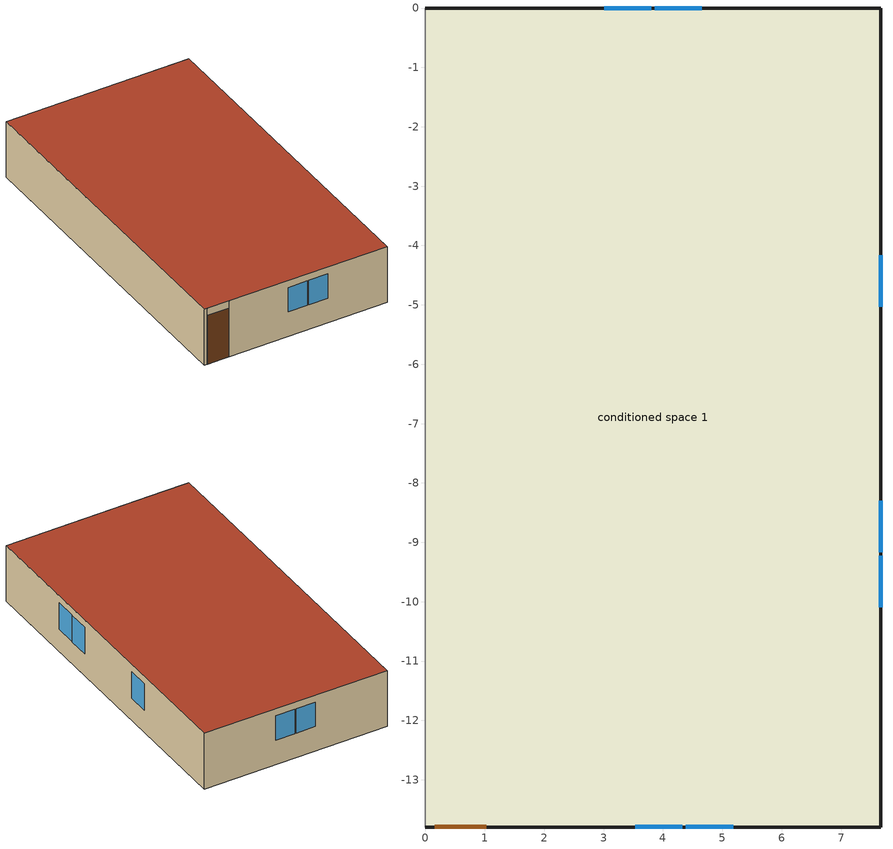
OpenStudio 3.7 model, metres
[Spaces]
conditioned space 1
 floor adiabatic: 0,-13.79 0,0 7.66,0 7.66,-13.79 z0
 wall outside: 0,-13.79 0.13,-13.79 1.05,-13.79 7.66,-13.79 7.66,0 0,0 z0:2.44
 wall adiabatic: 0,0 0,-13.79 z0:2.44
 window: 4.66,0 3.86,0 / 3.8,0 3.01,0 / 3.53,-13.79 4.33,-13.79 / 4.39,-13.79 5.18,-13.79 z1.07:2.13; 7.66,-10.1 7.66,-9.23 / 7.66,-9.17 7.66,-8.3 / 7.66,-5.03 7.66,-4.16 z0.97:2.13
 door: 0.15,-13.79 1.02,-13.79 z0:2.13
 roof outside: 7.66,-13.79 7.66,0 0,0 0,-13.79 z2.44
[ThermalZone]
conditioned space: Use Ideal Air Loads=No
[Sizing:Zone]
conditioned space: Zone Cooling Design Supply Air Temperature Input Method=SupplyAirTemperature; Zone Cooling Design Supply Air Temperature {C}=14; Zone Cooling Design Supply Air Temperature Difference {deltaC}=11.11; Zone Heating Design Supply Air Temperature Input Method=SupplyAirTemperature; Zone Heating Design Supply Air Temperature {C}=40; Zone Heating Design Supply Air Temperature Difference {deltaC}=11.11; Zone Cooling Design Supply Air Humidity Ratio {kg-H2O/kg-air}=0.0085; Zone Heating Design Supply Air Humidity Ratio {kg-H2O/kg-air}=0.008; Cooling Design Air Flow Method=DesignDay; Heating Design Air Flow Method=DesignDay; Account for Dedicated Outdoor Air System=No; Dedicated Outdoor Air System Control Strategy=NeutralSupplyAir; Dedicated Outdoor Air Low Setpoint Temperature for Design {C}=autosize; Dedicated Outdoor Air High Setpoint Temperature for Design {C}=autosize; Zone Load Sizing Method=Sensible Load Only No Latent Load; Zone Latent Cooling Design Supply Air Humidity Ratio Input Method=HumidityRatioDifference; Zone Cooling Design Supply Air Humidity Ratio Difference {kgWater/kgDryAir}=0.005; Zone Latent Heating Design Supply Air Humidity Ratio Input Method=HumidityRatioDifference; Zone Humidification Design Supply Air Humidity Ratio Difference {kgWater/kgDryAir}=0.005
[Space]
conditioned space 1: Space Type=Space Type 1; Thermal Zone=conditioned space
[SpaceType]
Space Type 1: Standards Space Type=conditioned space
